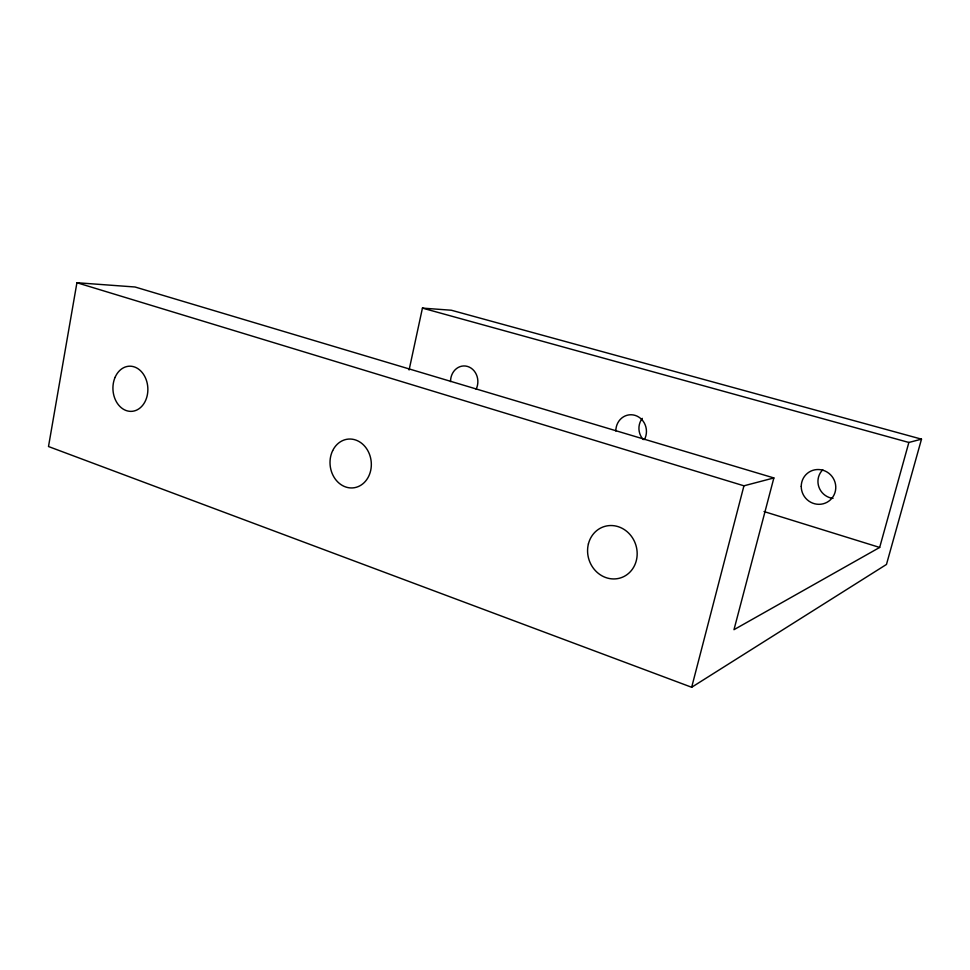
<?xml version="1.0" encoding="UTF-8"?>
<svg xmlns="http://www.w3.org/2000/svg" width="970" height="970" viewBox="0 0 970 970"><rect width="100%" height="100%" fill="white"/><g stroke="black" fill="none" stroke-linecap="round" stroke-linejoin="round"><path stroke-width="1.45" d="M921.5 439.155L908.866 442.465L879.669 547.444L733.987 629.676L773.866 477.943L135.048 286.999L76.921 282.731L48.5 446.527L691.671 687.269L886.471 564.443L921.5 439.155L451.317 310.23L422.435 308.108L409.097 369.982M691.671 687.269L743.941 485.812L773.866 477.943M422.435 308.108L908.866 442.465M76.921 282.731L743.941 485.812M764.045 511.554L879.669 547.444M833.024 498.398A16.854 16.441 48.2 0 1 822.778 469.795M643.292 439.592A15.787 14.792 83.4 0 1 642.298 418.361M615.841 431.019A16.441 15.29 83.4 0 1 635.023 415.354A16.441 15.29 83.4 0 1 644.432 439.568M450.553 381.598A15.556 13.653 88.2 0 1 467.576 366.454A15.556 13.653 88.2 0 1 476.112 389.237M801.244 486.358A17.569 17.084 53.1 0 0 827.058 502.266A17.569 17.084 53.1 0 0 827.228 472.147A17.569 17.084 53.1 0 0 801.244 486.358M588.414 543.891A26.942 24.553 71.5 0 0 618.775 578.387A26.942 24.553 71.5 0 0 629.93 534.458A26.942 24.553 71.5 0 0 588.414 543.891M332.649 450.674A24.517 20.612 83.4 0 0 350.922 487.946A24.517 20.612 83.4 0 0 368.442 451.85A24.517 20.612 83.4 0 0 332.649 450.674M115.054 377.415A22.601 17.448 86.9 0 0 130.829 411.377A22.601 17.448 86.9 0 0 145.306 377.56A22.601 17.448 86.9 0 0 115.054 377.415"/></g></svg>
